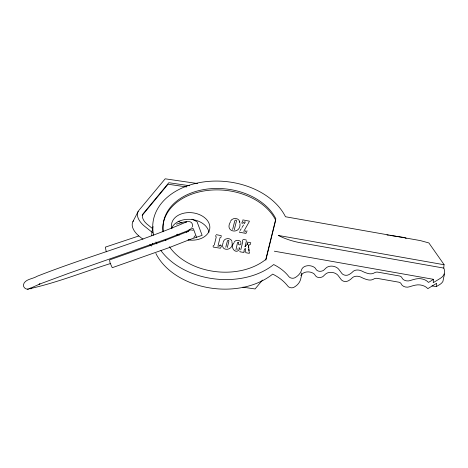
<?xml version="1.0" encoding="UTF-8"?>
<svg xmlns="http://www.w3.org/2000/svg" width="468" height="468" viewBox="0 0 468 468"><rect width="100%" height="100%" fill="white"/><g stroke="black" fill="none" stroke-linecap="round" stroke-linejoin="round"><path stroke-width="0.7" d="M246.46 240.798L245.08 246.648M221.229 236.375L221.06 237.188L220.054 237.668L217.912 246.344M239.996 223.634C240.961 234.942 224.108 232.403 230.391 221.99M274.342 251.199L433.573 279.343L433.222 282.69L440.224 278.437A13.543 9.67 6 0 0 444.144 268.948L443.758 268.088L444.033 264.566L428.875 242.945L420.346 240.587L285.48 216.748A68.644 49.005 6 0 0 203.533 181.947A68.644 49.005 6 0 0 153.72 235.234M431.976 285.872L436.293 286.638L436.65 283.292L427.84 288.639A10.512 7.506 6 0 0 415.479 285.129A44.437 31.725 6 0 0 409.459 286.802A5.704 4.072 6 0 1 401.234 283.936A3.235 2.311 6 0 0 398.689 282.163L377.787 278.466A4.083 2.913 6 0 0 373.803 278.998A6.195 4.423 6 0 1 367.848 279.817A21.241 15.163 6 0 1 361.618 277.46A8.442 6.026 6 0 0 357.751 276.272A5.979 4.27 6 0 0 352.188 277.893A19.779 14.122 6 0 1 348.04 280.952A4.575 3.264 6 0 1 341.301 279.759L338.399 275.88A8.096 5.78 6 0 0 332.257 272.434A7.307 5.218 6 0 0 325.354 274.242L322.978 276.524A6.616 4.721 6 0 1 319.948 277.512A3.949 2.82 6 0 1 315.596 275.845L314.32 274.043A7.78 5.552 6 0 0 306.692 271.961A7.78 5.552 6 0 0 301.029 275.71L301.702 272.979M237.978 248.602L237.709 249.438M192.424 226.834C193.822 217.316 180.268 223.236 176.389 224.143M214.303 244.852L216.263 236.913L215.654 236.182L215.836 235.404M225.792 247.244L227.448 240.751L228.349 240.265L228.84 240.587L228.864 241.295L227.325 247.513M232.649 229.408L234.801 220.668L235.831 220.042L236.399 220.375L236.434 221.089L234.292 229.782M239.832 251.07L240.031 251.802L243.734 252.457L244.284 251.872L243.98 251.386M240.751 249.848L242.722 241.845L242.588 240.131M243.957 251.205L244.436 249.263L245.402 248.379L245.805 252.697L249.286 253.369L249.526 252.609L249.157 252.217M265.83 260.149L275.681 220.217A58.348 41.658 6 0 0 208.851 190.295A58.348 41.658 6 0 0 162.987 231.765M301.854 274.277L300.672 279.057A19.919 14.221 6 0 1 293.957 287.282A4.013 2.861 6 0 1 287.884 286.205A44.618 31.853 6 0 0 272.68 274.108A68.644 49.005 6 0 1 155.879 253.463M223.213 242.477C219.246 252.41 234.72 250.854 231.876 241.915M213.098 246.256L213.285 247.075L220.422 248.245L221.586 245.934L220.919 245.554M242.781 220.627L241.763 223.119L242.939 223.248L244.056 221.996L245.419 221.937M247.391 242.857L247.18 243.617L247.812 244.273L247.531 244.629M223.289 241.763C224.336 237.861 230.502 237.399 231.952 241.201M132.935 221.575L138.154 211.46M239.341 231.8L239.364 232.222L246.004 233.392L247.086 230.853M243.74 231.42L249.204 221.762M240.102 230.566L241.236 228.717M241.997 227.483L243.518 225.02M244.278 223.786L245.039 222.557M234.135 242.728C229.32 246.928 236.053 255.44 239.569 248.923L239.528 248.438M195.156 235.743L193.793 237.381M142.143 215.473L168.041 184.228L186.656 186.96M230.467 221.276C232.28 217.357 238.984 217.491 239.844 222.037M244.817 232.023L245.875 230.712M262.484 280.075L255.083 288.961L242.851 287.165M244.98 246.63L247.607 243.91M234.211 242.009C235.679 239.715 239.868 239.593 240.909 242.313M220.387 244.805L218.813 246.402M219.907 245.899L220.311 245.524M188.247 231.391L189.037 230.66L186.492 232.134L187.411 231.654L166.737 239.751L109.57 259.904L110.079 262.957L112.256 267.696L169.533 247.496L190.26 239.376M30.391 288.019L29.531 288.662L39.955 283.936L39.09 284.275L68.667 273.335L166.924 238.867L187.756 230.706L191.242 228.606M185.796 222.429L186.685 221.832C137.966 242.91 86.387 256.856 36.984 276.331C32.865 279.057 24.441 279.045 23.4 285.024C23.318 287.627 26.015 289.756 28.53 289.06M433.573 279.343L428.495 282.426A10.512 7.506 6 0 0 416.134 278.916A44.437 31.725 6 0 0 410.108 280.589A5.704 4.072 6 0 1 401.889 277.723A3.235 2.311 6 0 0 399.344 275.95L378.436 272.253A4.083 2.913 6 0 0 374.459 272.78A6.195 4.423 6 0 1 368.497 273.599A21.241 15.163 6 0 1 362.267 271.247A8.442 6.026 6 0 0 358.4 270.059A5.979 4.27 6 0 0 352.843 271.68A19.779 14.122 6 0 1 348.695 274.739A4.575 3.264 6 0 1 341.95 273.546L339.054 269.667A8.096 5.78 6 0 0 332.912 266.222A7.307 5.218 6 0 0 326.009 268.024L323.628 270.305A6.616 4.721 6 0 1 320.598 271.294A3.949 2.82 6 0 1 316.251 269.632L314.976 267.825A7.78 5.552 6 0 0 307.341 265.748A7.78 5.552 6 0 0 301.679 269.498A19.919 14.221 6 0 1 294.957 277.717A4.013 2.861 6 0 1 288.891 276.646A44.618 31.853 6 0 0 273.686 264.549A68.644 49.005 6 0 1 160.928 250.561M436.293 286.638L439.569 284.649A13.543 9.67 6 0 0 442.939 281.373L443.775 277.05A13.543 9.67 6 0 0 444.296 273.926M213.946 245.279L213.174 245.542M110.776 263.443C83.076 272.101 55.879 283.181 27.46 289.189M188.779 239.862L202.123 235.363L197.034 221.697L191.944 219.17M138.709 236.007L105.318 247.145L106.277 251.819M188.645 230.238L191.032 229.923L193.138 230.279M30.467 288.791L31.496 288.668M247.467 242.137L250.801 242.763M197.578 183.555L165.192 178.811L138.838 210.454A19.27 10.77 27.3 0 0 144.793 226.424L152.72 232.76M189.593 185.755L168.825 182.713L142.927 213.958A13.882 7.757 27.3 0 0 146.589 223.78L152.931 228.922M386.972 234.971L388.417 235.188M389.867 235.398L405.048 237.621L406.142 238.54M242.851 219.907L249.473 221.177M444.109 264.742L278.232 235.427A58.348 40.657 13.9 0 0 300.637 242.793L443.758 268.088M216.257 234.667L221.305 235.656M242.991 239.394L246.232 239.967M239.06 247.513L239.645 248.204M178.115 221.2L181.929 223.096M191.47 227.834L193.378 228.782L196.689 237.662M177.337 234.181L179.244 235.123M142.962 239.253L139.569 236.539A19.27 10.77 27.3 0 1 133.614 220.568M149.76 244.688L151.456 246.045M250.579 243.342L250.52 244.191L248.356 245.606L248.59 247.718M239.259 221.446L239.768 222.756M235.93 249.918L237.563 242.418L238.692 242.243L238.399 243.986L238.885 244.7L239.926 244.881L240.833 243.933A3.416 2.439 6 0 0 240.833 243.027M248.432 244.887L249.14 251.228M248.748 249.128L248.982 251.24M171.978 228.437A19.217 13.724 6 0 1 188.75 212.607A19.217 13.724 6 0 1 209.851 227.618A19.217 13.724 6 0 1 188.083 239.897M177.325 235.579A19.217 13.724 6 0 1 176.331 234.778M156.885 243.904A68.644 49.005 6 0 1 155.973 241.95M169.398 246.724A58.348 41.658 6 0 0 265.806 259.412L275.833 218.784A58.348 41.658 6 0 0 208.506 188.914A58.348 41.658 6 0 0 163.221 231.057M165.912 240.552A58.348 41.658 6 0 1 165.344 239.218M152.72 244.799A68.644 49.005 6 0 1 152.422 243.442M151.726 235.743A68.644 49.005 6 0 1 153.112 226.594M171.692 228.033A19.217 13.724 6 0 1 191.628 219.463A19.217 13.724 6 0 1 208.985 232.251"/></g></svg>
